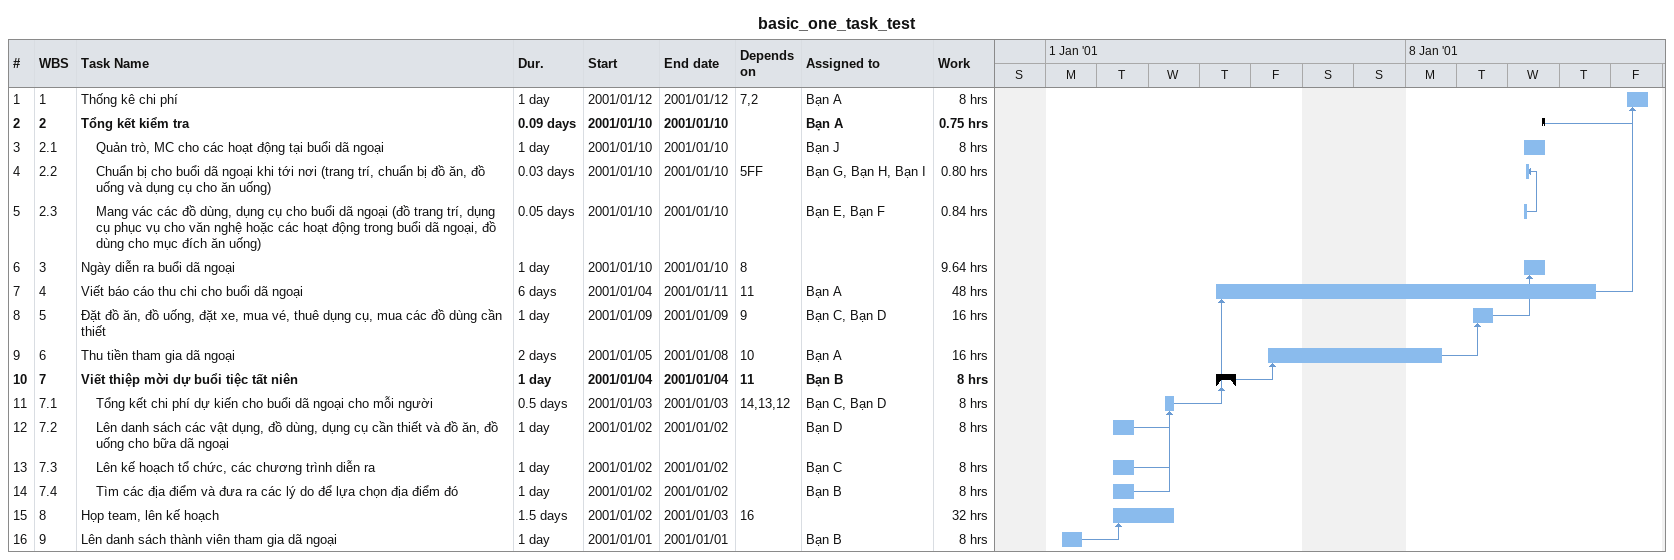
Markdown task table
basic_one_task_test

| ID | WBS | Task | Duration | Start | Finish | Predecessors | Resources | Work (h) |
|---|---|---|---|---|---|---|---|---|
| 1 | 1 | Thống kê chi phí | 1d | 2001-01-12 | 2001-01-12 | 7, 2 | Bạn A | 8 |
| 2 | 2 | **Tổng kết kiểm tra** | 0.09d | 2001-01-10 | 2001-01-10 |  | Bạn A | 0.75 |
| 3 | 2.1 | Quản trò, MC cho các hoạt động tại buổi dã ngoại | 1d | 2001-01-10 | 2001-01-10 |  | Bạn J | 8 |
| 4 | 2.2 | Chuẩn bị cho buổi dã ngoại khi tới nơi (trang trí, chuẩn bị đồ ăn, đồ uống và dụng cụ cho ăn uống) | 0.03d | 2001-01-10 | 2001-01-10 | 5FF | Bạn G, Bạn H, Bạn I | 0.80 |
| 5 | 2.3 | Mang vác các đồ dùng, dụng cụ cho buổi dã ngoại (đồ trang trí, dụng cụ phục vụ cho văn nghệ hoặc các hoạt động trong buổi dã ngoại, đồ dùng cho mục đích ăn uống) | 0.05d | 2001-01-10 | 2001-01-10 |  | Bạn E, Bạn F | 0.84 |
| 6 | 3 | Ngày diễn ra buổi dã ngoại | 1d | 2001-01-10 | 2001-01-10 | 8 |  | 9.64 |
| 7 | 4 | Viết báo cáo thu chi cho buổi dã ngoại | 6d | 2001-01-04 | 2001-01-11 | 11 | Bạn A | 48 |
| 8 | 5 | Đặt đồ ăn, đồ uống, đặt xe, mua vé, thuê dụng cụ, mua các đồ dùng cần thiết | 1d | 2001-01-09 | 2001-01-09 | 9 | Bạn C, Bạn D | 16 |
| 9 | 6 | Thu tiền tham gia dã ngoại | 2d | 2001-01-05 | 2001-01-08 | 10 | Bạn A | 16 |
| 10 | 7 | **Viết thiệp mời dự buổi tiệc tất niên** | 1d | 2001-01-04 | 2001-01-04 | 11 | Bạn B | 8 |
| 11 | 7.1 | Tổng kết chi phí dự kiến cho buổi dã ngoại cho mỗi người | 0.5d | 2001-01-03 | 2001-01-03 | 14, 13, 12 | Bạn C, Bạn D | 8 |
| 12 | 7.2 | Lên danh sách các vật dụng, đồ dùng, dụng cụ cần thiết và đồ ăn, đồ uống cho bữa dã ngoại | 1d | 2001-01-02 | 2001-01-02 |  | Bạn D | 8 |
| 13 | 7.3 | Lên kế hoạch tổ chức, các chương trình diễn ra | 1d | 2001-01-02 | 2001-01-02 |  | Bạn C | 8 |
| 14 | 7.4 | Tìm các địa điểm và đưa ra các lý do để lựa chọn địa điểm đó | 1d | 2001-01-02 | 2001-01-02 |  | Bạn B | 8 |
| 15 | 8 | Họp team, lên kế hoạch | 1.5d | 2001-01-02 | 2001-01-03 | 16 |  | 32 |
| 16 | 9 | Lên danh sách thành viên tham gia dã ngoại | 1d | 2001-01-01 | 2001-01-01 |  | Bạn B | 8 |
